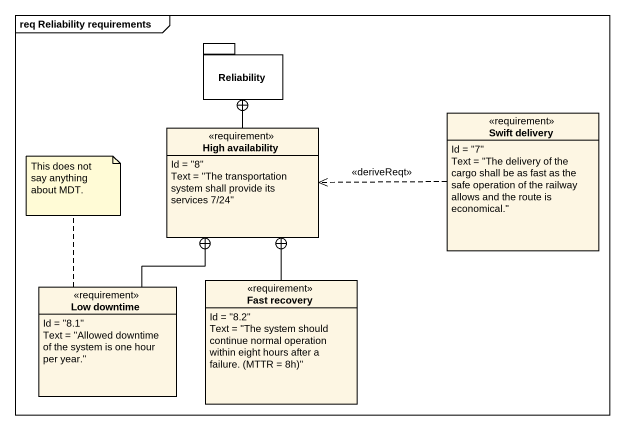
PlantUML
@startuml
mainframe req Reliability requirements
hide circle
hide empty members
package Reliability {
}
class "High availability" as High_availability <<requirement>> {
  Id = "8"
  Text = "The transportation system shall provide its services 7/24"
}
class "Swift delivery" as Swift_delivery <<requirement>> {
  Id = "7"
  Text = "The delivery of the cargo shall be as fast as the safe operation of the railway allows and the route is economical."
}
class "Low downtime" as Low_downtime <<requirement>> {
  Id = "8.1"
  Text = "Allowed downtime of the system is one hour per year."
}
class "Fast recovery" as Fast_recovery <<requirement>> {
  Id = "8.2"
  {field} Text = "The system should continue normal operation within eight hours after a failure. (MTTR = 8h)"
}
High_availability -up-+ Reliability
Swift_delivery .left.> High_availability : <<deriveReqt>>
Low_downtime -up-+ High_availability
Fast_recovery -up-+ High_availability
note top of Low_downtime : This does not say anything about MDT.
@enduml
